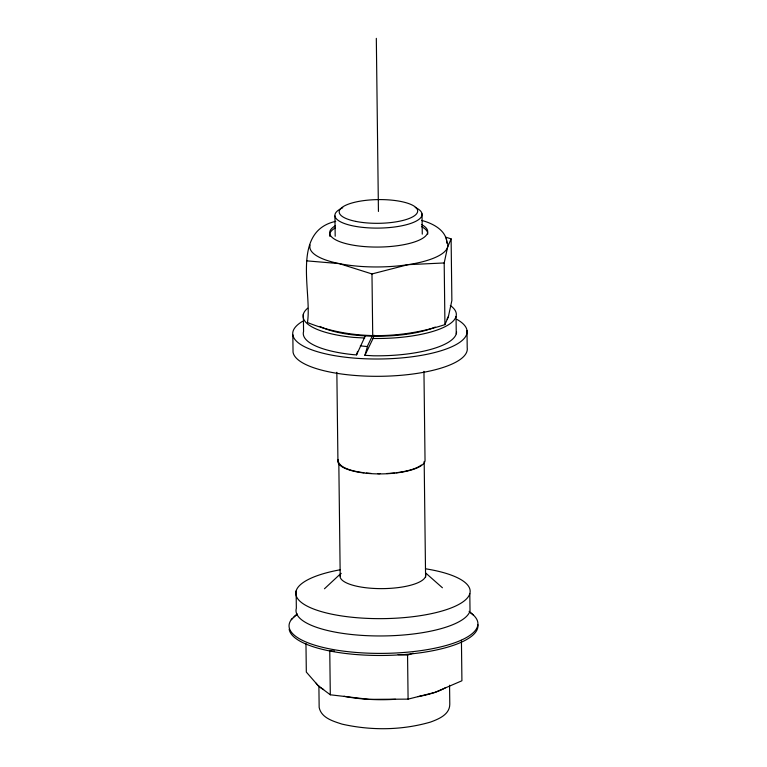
<?xml version="1.0" encoding="UTF-8"?>
<svg xmlns="http://www.w3.org/2000/svg" width="767" height="767" viewBox="0 0 767 767"><rect width="100%" height="100%" fill="white"/><g stroke="black" fill="none" stroke-linecap="round" stroke-linejoin="round"><path stroke-width="1.15" d="M445.483 237.089L451.111 238.873L451.868 300.539L448.446 316.368L444.937 324.623C400.614 339.139 351.046 340.136 307.442 322.523C312.351 292.448 290.683 231.327 335.745 221.337M444.937 324.623L444.189 262.956L447.602 247.127L451.111 238.873M303.358 314.154L303.569 331.459A76.642 23.173 -0.7 0 0 353.721 354.699L356.569 354.862L357.566 351.411M356.569 354.862L365.332 335.821M456.547 331.775A76.642 23.173 -0.7 0 1 373.251 355.792L364.91 355.322L367.757 345.447L372.321 335.965M364.91 355.322L373.04 338.477L373.989 335.189M291.287 619.669L297.395 613.974M324.46 588.768L341.047 573.323A42.866 12.962 -0.7 0 0 379.157 588.615A42.866 12.962 -0.7 0 0 425.704 574.617M398.131 654.587L407.555 655.114L413.164 653.196M306.695 260.857L339.282 263.618L371.976 273.944L408.034 264.663L444.189 262.956M305.966 643.523L306.321 672.074L318.334 685.832L330.299 694.787L369.224 699.37L408.092 699.13L435.033 692.361L461.916 680.77L461.427 640.311M364.699 338.017L353.51 337.384A76.642 23.173 -0.7 0 1 307.682 308.2M334.47 651.03L329.762 650.771L330.299 694.787M421.677 220.407C432.128 223.187 445.454 229.621 446.816 241.691A69.011 20.872 -0.7 0 1 381.88 266.897A69.011 20.872 -0.7 0 1 310.108 245.028M425.541 572.872L442.425 587.771M469.097 611.309L473.546 615.23M446.279 238.144L447.065 243.532M466.998 330.51L467.208 347.815A87.179 26.356 -0.7 0 1 383.941 376.233A87.179 26.356 -0.7 0 1 293.042 352.063L292.831 334.748M469.807 593.6L470.018 610.916A87.179 26.356 -0.7 0 1 375.6 635.929A87.179 26.356 -0.7 0 1 296.34 608.26L296.129 590.945M456.049 316.483L456.26 333.798M449.558 685.247L449.788 704.24C449.75 714.604 438.59 719.091 430.508 722.073C402.013 730.357 371.305 730.673 342.418 724.211L341.746 724.029C333.022 721.172 321.258 717.874 319.158 707.423L318.899 686.053M422.023 213.849L422.272 234.136M423.95 371.362L425.023 459.654A43.585 13.183 -0.7 0 1 379.588 473.91A43.585 13.183 -0.7 0 1 338.266 459.481M424.18 461.379L425.589 577.34M407.555 655.114L408.092 699.13M376.319 38.35L378.438 211.452M371.976 273.944L372.724 335.61M338.813 462.463L340.203 576.036M334.939 215.978L335.189 236.255M336.847 372.292L337.94 461.782M450.306 305.525A76.642 23.173 -0.7 0 1 373.04 338.477M470.439 612.718A94.437 28.552 -0.7 0 1 389.646 653.244A94.437 28.552 -0.7 0 1 292.476 618.212M293.924 616.764A94.437 28.552 -0.7 0 1 296.561 614.626M477.86 624.597A94.437 28.552 -0.7 0 1 387.651 655.382A94.437 28.552 -0.7 0 1 289.169 629.199M448.446 316.368A69.011 20.872 -0.7 0 1 447.075 319.082M435.292 327.068A69.011 20.872 -0.7 0 1 319.935 326.416M421.457 224.501A49.04 14.832 -0.7 0 1 379.454 247.051A49.04 14.832 -0.7 0 1 335.189 225.872M329.973 236.466A49.04 14.832 -0.7 0 1 335.217 227.943M421.476 226.581A49.04 14.832 -0.7 0 1 427.737 234.088M456.864 319.388A87.179 26.356 -0.7 0 1 380.327 358.985A87.179 26.356 -0.7 0 1 302.582 321.315M367.316 346.531A47.218 14.276 -0.7 0 1 360.327 345.84M425.445 568.778A87.179 26.356 -0.7 0 1 450.095 608.346A87.179 26.356 -0.7 0 1 316.081 609.918A87.179 26.356 -0.7 0 1 340.165 569.785M415.235 207.426A43.585 13.183 -0.7 0 1 406.5 224.702A43.585 13.183 -0.7 0 1 349.043 224.961A43.585 13.183 -0.7 0 1 342.772 207.752M421.361 465.023A42.866 12.962 -0.7 0 1 396.155 472.731M394.382 472.932A42.866 12.962 -0.7 0 1 386.702 473.527M379.981 473.69A42.866 12.962 -0.7 0 1 377.757 473.67M371.113 473.412A42.866 12.962 -0.7 0 1 366.243 472.999M363.932 472.74A42.866 12.962 -0.7 0 1 339.273 463.441M445.368 687.778A69.011 20.872 -0.7 0 1 417.938 696.647M395.551 699.283A69.011 20.872 -0.7 0 1 344.009 696.244M323.664 689.543A69.011 20.872 -0.7 0 1 316.186 683.205M355.946 221.423A39.232 11.86 -0.7 0 0 417.516 212.047A39.232 11.86 -0.7 0 0 361.851 200.887A39.232 11.86 -0.7 0 0 355.946 221.423"/></g></svg>
